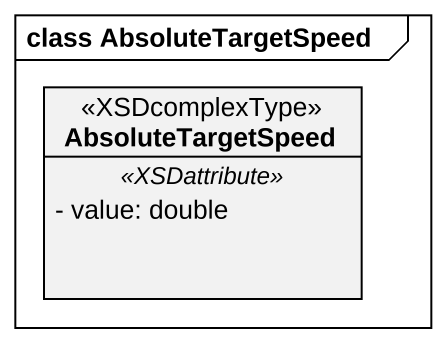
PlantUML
@startuml
mainframe class AbsoluteTargetSpeed
hide circle
hide empty members
skinparam classAttributeIconSize 0
class AbsoluteTargetSpeed <<XSDcomplexType>> {
  .. <<XSDattribute>> ..
  - value: double
}
@enduml
